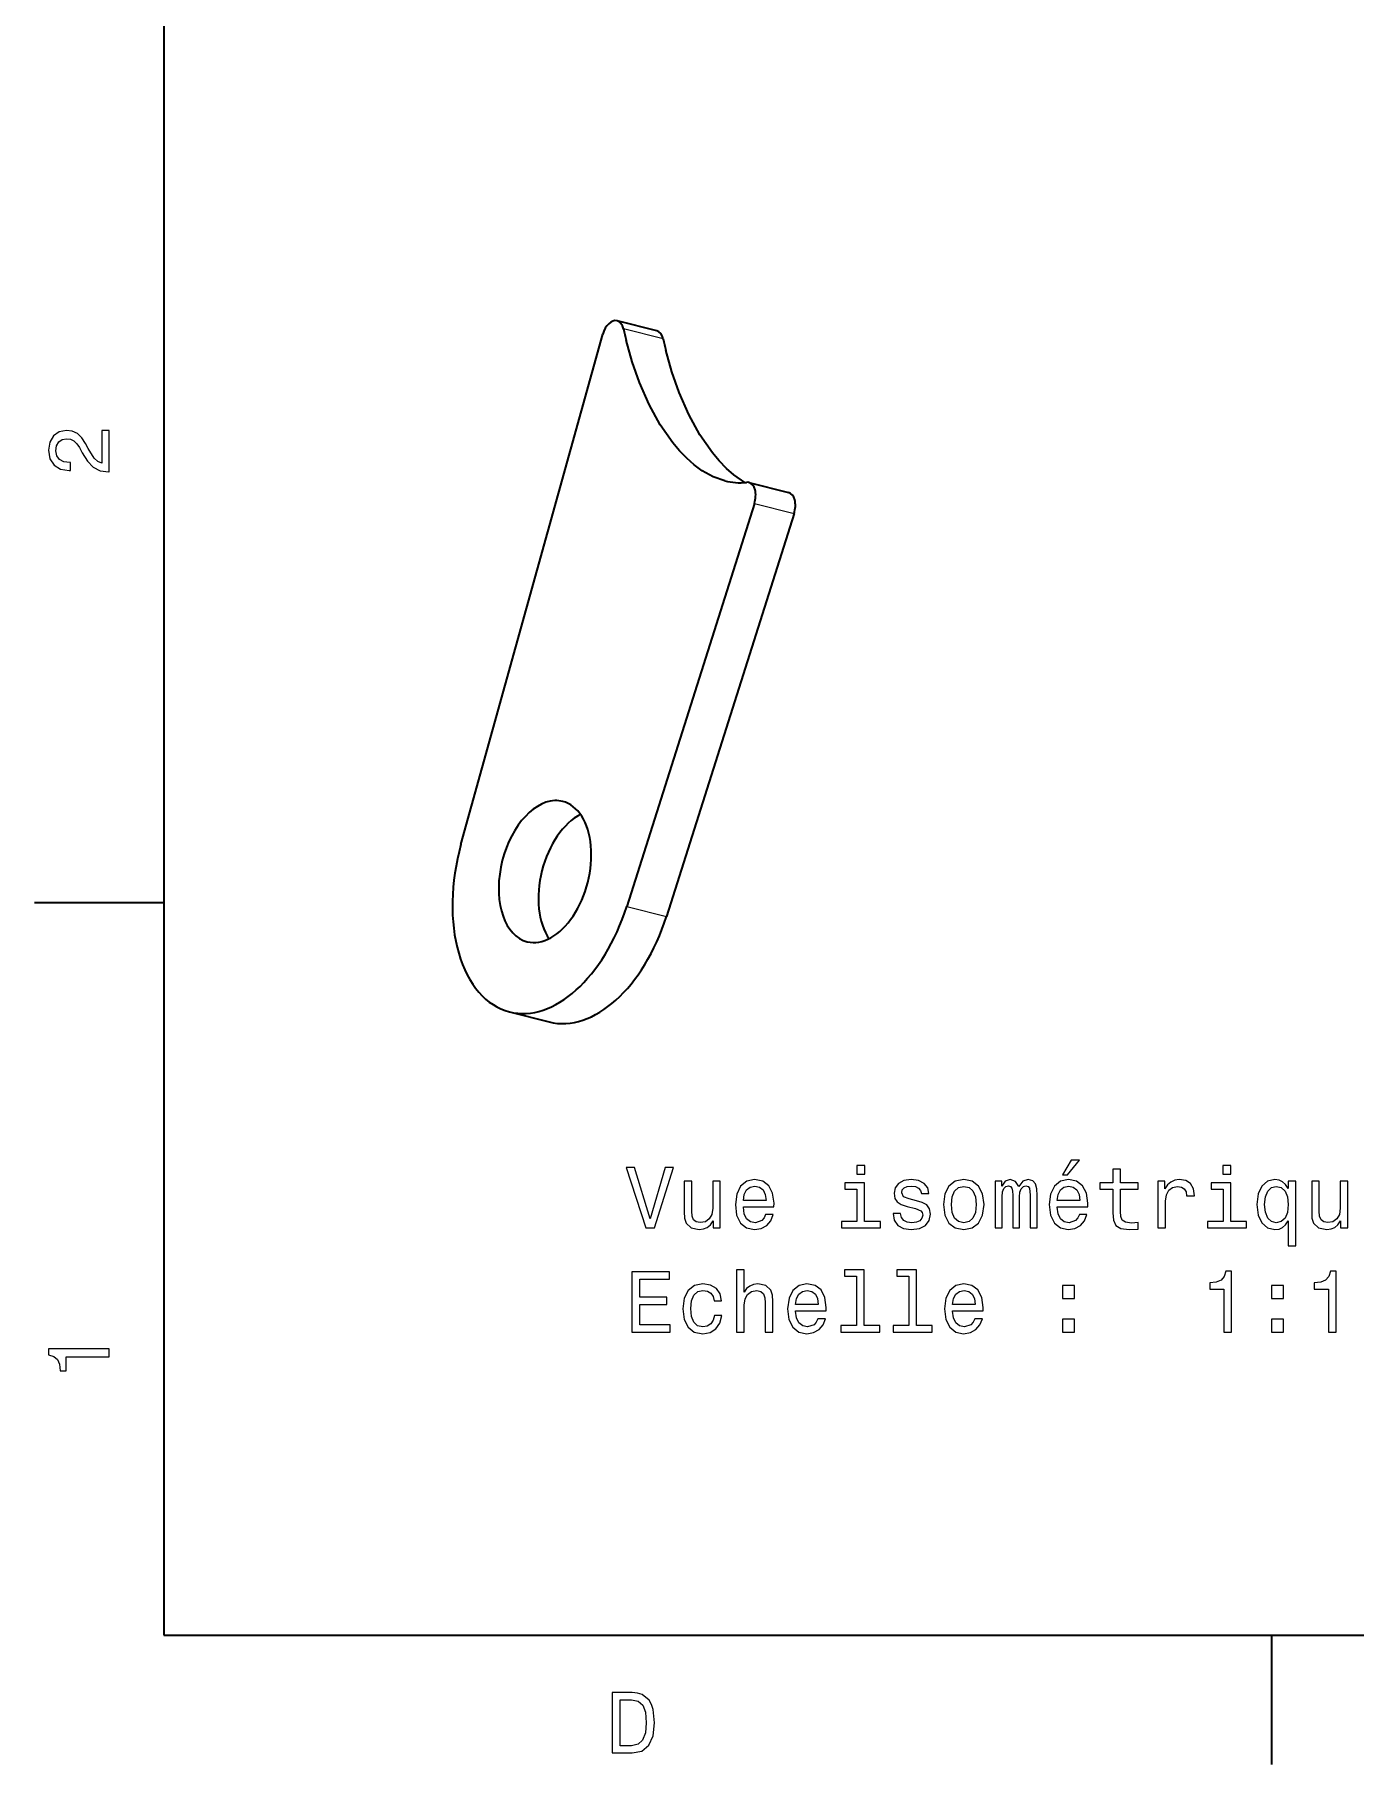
# Model space of a CAD drawing. Extents: x 0 to 297, y 0 to 210.
# Drawn here: x 2.5 to 79.2, y 2.5 to 102.9 of the extents above; entities that cross this region are included whole.
import ezdxf

# ---------------------------------------------------------------- set-up
doc = ezdxf.new("R2010")
doc.units = 0

msp = doc.modelspace()

# ---------------------------------------------------------------- linework, layer by layer
at = {"color": 7, "lineweight": 35}
for p, q in [((10, 200), (10, 10)), ((27.249279, 55.884926), (35.487888, 85.503098)), ((44.286827, 75.692764), (36.873363, 52.289509)), ((46.592247, 75.108284), (39.17878, 51.705021)), ((10, 10), (287, 10))]:
    msp.add_line(p, q, dxfattribs=at)
at = {"color": 7, "lineweight": 35, "ltscale": 0.059459}
for p, q in [((38.620148, 85.701698), (36.314732, 86.286186)), ((43.967964, 76.903877), (46.273384, 76.319397)), ((30.066345, 46.17804), (32.371761, 45.593555))]:
    msp.add_line(p, q, dxfattribs=at)
at = {"color": 7, "lineweight": 13, "ltscale": 0.059459}
for p, q in [((38.985962, 85.236343), (36.680542, 85.820824)), ((44.286827, 75.692764), (46.592247, 75.108284)), ((36.873363, 52.289509), (39.17878, 51.705021))]:
    msp.add_line(p, q, dxfattribs=at)
at = {"color": 7, "lineweight": 35, "ltscale": 0.1875}
for p, q in [((10, 52.5), (2.5, 52.5)), ((74.300003, 10), (74.300003, 2.5))]:
    msp.add_line(p, q, dxfattribs=at)
at = {"color": 7, "lineweight": 35}
for points in [[(42.56926, 77.001007), (41.894608, 77.238861), (41.256592, 77.589577), (40.795128, 77.92334), (40.355873, 78.307678), (39.938286, 78.737915), (39.542618, 79.209229), (38.816376, 80.259651), (38.174599, 81.434639), (37.615574, 82.715874), (37.195229, 83.90831), (36.83754, 85.163208)], [(43.725761, 76.903084), (43.100548, 77.33886), (42.661289, 77.723198), (42.243706, 78.153427), (41.848038, 78.624741), (41.121792, 79.675163), (40.480019, 80.850159), (39.92099, 82.131386), (39.500648, 83.323822), (39.142956, 84.57872)]]:
    msp.add_lwpolyline(points, dxfattribs=at)
at = {"color": 7, "lineweight": 13}
for points in [[(6.833213, 77.519447), (6.833213, 79.925072), (6.399496, 79.925072), (6.399496, 78.023773), (6.162464, 78.129684), (5.965778, 78.311241), (5.607709, 78.871033), (5.456412, 79.168587), (5.239553, 79.501442), (4.987392, 79.738472), (4.689842, 79.874641), (4.351945, 79.925072), (3.928314, 79.839333), (3.595461, 79.602303), (3.383646, 79.239189), (3.307997, 78.770172), (3.393732, 78.286018), (3.630764, 77.91787), (4.009006, 77.680832), (4.508286, 77.600143), (4.578891, 77.600143), (4.578891, 78.059074), (4.538545, 78.059074), (4.195605, 78.104462), (3.943444, 78.240631), (3.782061, 78.457489), (3.726585, 78.744957), (3.777017, 79.03746), (3.903098, 79.254318), (4.099784, 79.395531), (4.346902, 79.445961), (4.578891, 79.41066), (4.775577, 79.314842), (4.947046, 79.153458), (5.098343, 78.931557), (5.259727, 78.634003), (5.572406, 78.139771), (5.90526, 77.791786), (6.308718, 77.585014), (6.818084, 77.519447)], [(50.7015, 37.261326), (50.232479, 37.261326), (50.232479, 36.757004), (50.7015, 36.757004)], [(62.1698, 36.71666), (62.46735, 36.71666), (63.168358, 37.574005), (62.674122, 37.574005)], [(71.953659, 37.261326), (71.484634, 37.261326), (71.484634, 36.757004), (71.953659, 36.757004)], [(39.107121, 37.145332), (38.229599, 34.164783), (37.326859, 37.145332), (36.847752, 37.145332), (37.977436, 33.640289), (38.481758, 33.640289), (39.586227, 37.145332)], [(42.30957, 36.348503), (41.865765, 36.348503), (41.865765, 34.785103), (41.815331, 34.421989), (41.669079, 34.15974), (41.442135, 33.99836), (41.144585, 33.947926), (40.907551, 33.988274), (40.756256, 34.10931), (40.670521, 34.316082), (40.650349, 34.608589), (40.650349, 36.348503), (40.206543, 36.348503), (40.206543, 34.568245), (40.221672, 34.210175), (40.317493, 33.912624), (40.610001, 33.640289), (41.079021, 33.544468), (41.331184, 33.579769), (41.548042, 33.670547), (41.734642, 33.826889), (41.885937, 34.053833), (41.885937, 33.640289), (42.30957, 33.640289)], [(43.646023, 34.865795), (45.421242, 34.865795), (45.426285, 35.072567), (45.345592, 35.652538), (45.123688, 36.086254), (44.770664, 36.348503), (44.301643, 36.444324), (43.842709, 36.34346), (43.489685, 36.061039), (43.262737, 35.602104), (43.182049, 34.996918), (43.257694, 34.376602), (43.484642, 33.92271), (43.832623, 33.640289), (44.286514, 33.544468), (44.679886, 33.610031), (45.002651, 33.781498), (45.239685, 34.053833), (45.375851, 34.416946), (44.937092, 34.416946), (44.846313, 34.215218), (44.715187, 34.063919), (44.341988, 33.942883), (44.054527, 33.99836), (43.837666, 34.174873), (43.696457, 34.462334), (43.646023, 34.850662)], [(50.686371, 34.013489), (50.686371, 36.257725), (49.5466, 36.257725), (49.5466, 35.879482), (50.242565, 35.879482), (50.242565, 34.013489), (49.334785, 34.013489), (49.334785, 33.640289), (51.604237, 33.640289), (51.604237, 34.013489)], [(53.692135, 35.218819), (53.263458, 35.319683), (52.945736, 35.435677), (52.839828, 35.67271), (52.870087, 35.839138), (52.975998, 35.960175), (53.147465, 36.035824), (53.394585, 36.066082), (53.631615, 36.035824), (53.818214, 35.945045), (53.939255, 35.808876), (53.989685, 35.627319), (54.423401, 35.627319), (54.423401, 35.637409), (54.347755, 35.965218), (54.140984, 36.222424), (53.818214, 36.383804), (53.394585, 36.444324), (52.965912, 36.383804), (52.653229, 36.217377), (52.456543, 35.970261), (52.396027, 35.657581), (52.441414, 35.354988), (52.582623, 35.143169), (52.814613, 34.991875), (53.152508, 34.885967), (53.646744, 34.764931), (53.949341, 34.638847), (54.030029, 34.537983), (54.060287, 34.386688), (54.0149, 34.200089), (53.893864, 34.058876), (53.697178, 33.968098), (53.434929, 33.93784), (53.157555, 33.968098), (52.955822, 34.074005), (52.819656, 34.245476), (52.764179, 34.48251), (52.335506, 34.48251), (52.406113, 34.079052), (52.612885, 33.786545), (52.940693, 33.610031), (53.394585, 33.544468), (53.868645, 33.610031), (54.216629, 33.786545), (54.428444, 34.068962), (54.504093, 34.437119), (54.448616, 34.754841), (54.292278, 34.971703), (54.035072, 35.112911)], [(55.270664, 34.991875), (55.351357, 34.376602), (55.583344, 33.92271), (55.9515, 33.640289), (56.445736, 33.544468), (56.934929, 33.640289), (57.303085, 33.917667), (57.535072, 34.371559), (57.620808, 34.991875), (57.535072, 35.607147), (57.303085, 36.066082), (56.934929, 36.34346), (56.445736, 36.444324), (55.9515, 36.34346), (55.583344, 36.061039), (55.351357, 35.607147)], [(58.261299, 33.640289), (58.6698, 33.640289), (58.6698, 35.450809), (58.695015, 35.723141), (58.770668, 35.919827), (58.886658, 36.035824), (59.037956, 36.081211), (59.158997, 36.040867), (59.239685, 35.940002), (59.280029, 35.768532), (59.295158, 35.541588), (59.295158, 33.640289), (59.678444, 33.640289), (59.678444, 35.450809), (59.703663, 35.718098), (59.779312, 35.914783), (59.900349, 36.035824), (60.051643, 36.081211), (60.172684, 36.040867), (60.253372, 35.940002), (60.303806, 35.541588), (60.303806, 33.640289), (60.712311, 33.640289), (60.712311, 35.511326), (60.687092, 35.899654), (60.6064, 36.197205), (60.445015, 36.378761), (60.18277, 36.444324), (59.87513, 36.34346), (59.6381, 36.050953), (59.4515, 36.338417), (59.138821, 36.444324), (58.851357, 36.34346), (58.654671, 36.061039), (58.654671, 36.348503), (58.261299, 36.348503)], [(61.862164, 34.865795), (63.637379, 34.865795), (63.642422, 35.072567), (63.561729, 35.652538), (63.339828, 36.086254), (62.986801, 36.348503), (62.517784, 36.444324), (62.058849, 36.34346), (61.705826, 36.061039), (61.478878, 35.602104), (61.398186, 34.996918), (61.473835, 34.376602), (61.700779, 33.92271), (62.048763, 33.640289), (62.502655, 33.544468), (62.896027, 33.610031), (63.218792, 33.781498), (63.455826, 34.053833), (63.591988, 34.416946), (63.153229, 34.416946), (63.06245, 34.215218), (62.931328, 34.063919), (62.558128, 33.942883), (62.270664, 33.99836), (62.053806, 34.174873), (61.912598, 34.462334), (61.862164, 34.850662)], [(65.104958, 35.879482), (65.104958, 34.522854), (65.135216, 34.084095), (65.276428, 33.781498), (65.558846, 33.604988), (66.037956, 33.544468), (66.562454, 33.569683), (66.562454, 33.952969), (66.179169, 33.92271), (65.831184, 33.963055), (65.644585, 34.089138), (65.563889, 34.300953), (65.548759, 34.598503), (65.548759, 35.879482), (66.562454, 35.879482), (66.562454, 36.257725), (65.548759, 36.257725), (65.548759, 37.049511), (65.104958, 37.049511), (65.104958, 36.257725), (64.338387, 36.257725), (64.338387, 35.879482)], [(67.712303, 33.640289), (68.156113, 33.640289), (68.156113, 35.18856), (68.2015, 35.56176), (68.337662, 35.829048), (68.55957, 35.990433), (68.857117, 36.04591), (69.079025, 36.010605), (69.245445, 35.90974), (69.346313, 35.738274), (69.381615, 35.506283), (69.83046, 35.506283), (69.769943, 35.914783), (69.603516, 36.207291), (69.326141, 36.383804), (68.947891, 36.444324), (68.690689, 36.403976), (68.468788, 36.303112), (68.272102, 36.131645), (68.115761, 35.899654), (68.115761, 36.348503), (67.712303, 36.348503)], [(71.93853, 34.013489), (71.93853, 36.257725), (70.798759, 36.257725), (70.798759, 35.879482), (71.49472, 35.879482), (71.49472, 34.013489), (70.586945, 34.013489), (70.586945, 33.640289), (72.8564, 33.640289), (72.8564, 34.013489)], [(75.282188, 35.929916), (75.125847, 36.15686), (74.949341, 36.318245), (74.742561, 36.409019), (74.505531, 36.444324), (74.076859, 36.34346), (73.744003, 36.061039), (73.527145, 35.607147), (73.451492, 34.996918), (73.527145, 34.381645), (73.744003, 33.927753), (74.076859, 33.640289), (74.505531, 33.544468), (74.742561, 33.574726), (74.94429, 33.660461), (75.120804, 33.816803), (75.282188, 34.053833), (75.282188, 32.591297), (75.725998, 32.591297), (75.725998, 36.348503), (75.282188, 36.348503)], [(78.741837, 36.348503), (78.298035, 36.348503), (78.298035, 34.785103), (78.247604, 34.421989), (78.101349, 34.15974), (77.874405, 33.99836), (77.576859, 33.947926), (77.339828, 33.988274), (77.188522, 34.10931), (77.102791, 34.316082), (77.082619, 34.608589), (77.082619, 36.348503), (76.638817, 36.348503), (76.638817, 34.568245), (76.653946, 34.210175), (76.749771, 33.912624), (77.042274, 33.640289), (77.511292, 33.544468), (77.763458, 33.579769), (77.980316, 33.670547), (78.166916, 33.826889), (78.318207, 34.053833), (78.318207, 33.640289), (78.741837, 33.640289)], [(43.646023, 35.238991), (43.7015, 35.586975), (43.837666, 35.844181), (44.044441, 36.000519), (44.316772, 36.055996), (44.584064, 36.000519), (44.790836, 35.844181), (44.916916, 35.586975), (44.962307, 35.238991)], [(55.724556, 34.996918), (55.769943, 35.450809), (55.911156, 35.778618), (56.1381, 35.980347), (56.445736, 36.050953), (56.748329, 35.980347), (56.975273, 35.783661), (57.116486, 35.450809), (57.166916, 34.996918), (57.116486, 34.537983), (56.975273, 34.205132), (56.748329, 34.003403), (56.445736, 33.93784), (56.1381, 34.003403), (55.911156, 34.205132), (55.769943, 34.537983)], [(61.862164, 35.238991), (61.917641, 35.586975), (62.053806, 35.844181), (62.260578, 36.000519), (62.532913, 36.055996), (62.800201, 36.000519), (63.006973, 35.844181), (63.133057, 35.586975), (63.178444, 35.238991)], [(73.905388, 34.996918), (73.950775, 35.445766), (74.091988, 35.773575), (74.303802, 35.975304), (74.581177, 36.04591), (74.873688, 35.975304), (75.095589, 35.778618), (75.226715, 35.450809), (75.277145, 34.996918), (75.226715, 34.537983), (75.095589, 34.210175), (74.873688, 34.008446), (74.581177, 33.942883), (74.303802, 34.008446), (74.091988, 34.210175), (73.950775, 34.543026)], [(43.257694, 27.59346), (43.7015, 27.59346), (43.7015, 29.15686), (43.746887, 29.514931), (43.893143, 29.777178), (44.120087, 29.93856), (44.42268, 29.999081), (44.664757, 29.948647), (44.816055, 29.812481), (44.891701, 29.585535), (44.916916, 29.282942), (44.916916, 27.59346), (45.360722, 27.59346), (45.360722, 29.37372), (45.340549, 29.731789), (45.249771, 30.029339), (44.952221, 30.301674), (44.488243, 30.397495), (44.236084, 30.362192), (44.019222, 30.266371), (43.837666, 30.115074), (43.7015, 29.908302), (43.7015, 31.214497), (43.257694, 31.214497)], [(50.212307, 30.841299), (50.212307, 27.96666), (49.299484, 27.96666), (49.299484, 27.59346), (51.563892, 27.59346), (51.563892, 27.96666), (50.656113, 27.96666), (50.656113, 31.214497), (49.516342, 31.214497), (49.516342, 30.841299)], [(53.248329, 30.841299), (53.248329, 27.96666), (52.335506, 27.96666), (52.335506, 27.59346), (54.599915, 27.59346), (54.599915, 27.96666), (53.692135, 27.96666), (53.692135, 31.214497), (52.552364, 31.214497), (52.552364, 30.841299)], [(37.170521, 27.59346), (39.389542, 27.59346), (39.389542, 28.017092), (37.634499, 28.017092), (37.634499, 29.20225), (39.197899, 29.20225), (39.197899, 29.620838), (37.634499, 29.620838), (37.634499, 30.669828), (39.349194, 30.669828), (39.349194, 31.09346), (37.170521, 31.09346)], [(41.946457, 29.403978), (42.385216, 29.403978), (42.294441, 29.807438), (42.077579, 30.12516), (41.739685, 30.321846), (41.300922, 30.397495), (40.816772, 30.296631), (40.448616, 30.01421), (40.216629, 29.555275), (40.135937, 28.940002), (40.211586, 28.329771), (40.43853, 27.875881), (40.7966, 27.59346), (41.285793, 27.497639), (41.719513, 27.573288), (42.057407, 27.785103), (42.289394, 28.117956), (42.390259, 28.56176), (41.966629, 28.56176), (41.89098, 28.279339), (41.749771, 28.067524), (41.548042, 27.936399), (41.300922, 27.896053), (40.993286, 27.961617), (40.771385, 28.163345), (40.635216, 28.491154), (40.589828, 28.955132), (40.635216, 29.409021), (40.776428, 29.736832), (41.003372, 29.93856), (41.300922, 30.009167), (41.563171, 29.963778), (41.759857, 29.847782), (41.89098, 29.656139)], [(46.682045, 28.818964), (48.457264, 28.818964), (48.462307, 29.025736), (48.381615, 29.605707), (48.159714, 30.039425), (47.806686, 30.301674), (47.337666, 30.397495), (46.878735, 30.296631), (46.525707, 30.01421), (46.298763, 29.555275), (46.218071, 28.950089), (46.29372, 28.329771), (46.520664, 27.875881), (46.868645, 27.59346), (47.322536, 27.497639), (47.715908, 27.5632), (48.038673, 27.734671), (48.275707, 28.007006), (48.411873, 28.370117), (47.973114, 28.370117), (47.882336, 28.168388), (47.751213, 28.017092), (47.378014, 27.896053), (47.090549, 27.951529), (46.873688, 28.128042), (46.732479, 28.415506), (46.682045, 28.803835)], [(55.790115, 28.818964), (57.565331, 28.818964), (57.570374, 29.025736), (57.489685, 29.605707), (57.267784, 30.039425), (56.914757, 30.301674), (56.445736, 30.397495), (55.986801, 30.296631), (55.633778, 30.01421), (55.40683, 29.555275), (55.326141, 28.950089), (55.401787, 28.329771), (55.628731, 27.875881), (55.976715, 27.59346), (56.430607, 27.497639), (56.823978, 27.5632), (57.146744, 27.734671), (57.383778, 28.007006), (57.519943, 28.370117), (57.081184, 28.370117), (56.990402, 28.168388), (56.859283, 28.017092), (56.486084, 27.896053), (56.198616, 27.951529), (55.981758, 28.128042), (55.840549, 28.415506), (55.790115, 28.803835)], [(62.1698, 29.550232), (62.865765, 29.550232), (62.865765, 30.301674), (62.1698, 30.301674)], [(71.535072, 27.59346), (71.994003, 27.59346), (71.994003, 31.118675), (71.651062, 31.118675), (71.560287, 30.811039), (71.378731, 30.604267), (71.101349, 30.483231), (70.718063, 30.442884), (70.718063, 30.084814), (71.535072, 30.084814)], [(74.313889, 29.550232), (75.009857, 29.550232), (75.009857, 30.301674), (74.313889, 30.301674)], [(77.607117, 27.59346), (78.066048, 27.59346), (78.066048, 31.118675), (77.723114, 31.118675), (77.632332, 30.811039), (77.450775, 30.604267), (77.173401, 30.483231), (76.790115, 30.442884), (76.790115, 30.084814), (77.607117, 30.084814)], [(46.682045, 29.192163), (46.737522, 29.540146), (46.873688, 29.79735), (47.080463, 29.95369), (47.352798, 30.009167), (47.620087, 29.95369), (47.826859, 29.79735), (47.952942, 29.540146), (47.998329, 29.192163)], [(55.790115, 29.192163), (55.845592, 29.540146), (55.981758, 29.79735), (56.18853, 29.95369), (56.460869, 30.009167), (56.728157, 29.95369), (56.934929, 29.79735), (57.061012, 29.540146), (57.1064, 29.192163)], [(62.1698, 27.59346), (62.865765, 27.59346), (62.865765, 28.3449), (62.1698, 28.3449)], [(74.313889, 27.59346), (75.009857, 27.59346), (75.009857, 28.3449), (74.313889, 28.3449)], [(6.833213, 26.159222), (6.833213, 26.618156), (3.307997, 26.618156), (3.307997, 26.275217), (3.615634, 26.184439), (3.822406, 26.002882), (3.943444, 25.725506), (3.98379, 25.34222), (4.341859, 25.34222), (4.341859, 26.159222)], [(37.194958, 6.666787), (36.029972, 6.666787), (36.029972, 3.166787), (37.194958, 3.166787), (37.744667, 3.277738), (38.153168, 3.615634), (38.405331, 4.165346), (38.496109, 4.916787), (38.415417, 5.683357), (38.314552, 5.985951), (38.173344, 6.228026), (37.764839, 6.555836), (37.497551, 6.636527)], [(37.159653, 6.248199), (37.542938, 6.17255), (37.805187, 5.940562), (37.961525, 5.527017), (38.011959, 4.916787), (37.956482, 4.326729), (37.800144, 3.913184), (37.532852, 3.666066), (37.159653, 3.585375), (36.498989, 3.585375), (36.498989, 6.248199)]]:
    msp.add_lwpolyline(points, close=True, dxfattribs=at)
at = {"color": 7, "lineweight": 35}
for centre, radius, start, end in [((59.830288, 90.999466), 23.721903, 192.609562, 194.24262), ((62.135708, 90.414978), 23.721903, 192.609562, 194.24262), ((43.439514, 80.370895), 3.480201, 255.520044, 276.418511)]:
    msp.add_arc(centre, radius, start, end, dxfattribs=at)
for centre, major_axis, start_param, end_param in [((36.069008, 85.316849), (-0.245752, -0.969334), 3.1416380621, 4.6746535157), ((36.069008, 85.316849), (-0.245752, -0.969334), 2.2637463694, 3.1416380621), ((38.374424, 84.732361), (-0.245752, -0.969334), 2.2637463694, 3.1416380621), ((43.722221, 75.93454), (-0.245752, -0.969334), 3.1416079563, 3.3688904105), ((43.722221, 75.93454), (-0.245752, -0.969334), 1.4750410901, 3.1416079563), ((46.027641, 75.35006), (-0.245752, -0.969334), 1.4750410901, 3.1416079563), ((32.130669, 54.320435), (-1.03216, -4.071198), 3.3248941159, 6.2831550849), ((32.130669, 54.320435), (-1.03216, -4.071198), 6.2831550849, 9.4247477385), ((32.130669, 54.320435), (-1.03216, -4.071198), 3.1415624313, 3.3248941159), ((34.436085, 53.735947), (-1.03216, -4.071198), 3.6246531513, 5.8001244821), ((32.130669, 54.320435), (-2.064318, -8.142395), 4.6746535157, 6.2831844457), ((32.130669, 54.320435), (-2.064318, -8.142395), 6.2831844457, 7.7582263972), ((34.436085, 53.735947), (-2.064318, -8.142395), 6.2831844457, 7.7582263972)]:
    msp.add_ellipse(centre, major_axis=major_axis, ratio=0.609501, start_param=start_param, end_param=end_param, dxfattribs=at)

doc.saveas('drawing.dxf')
